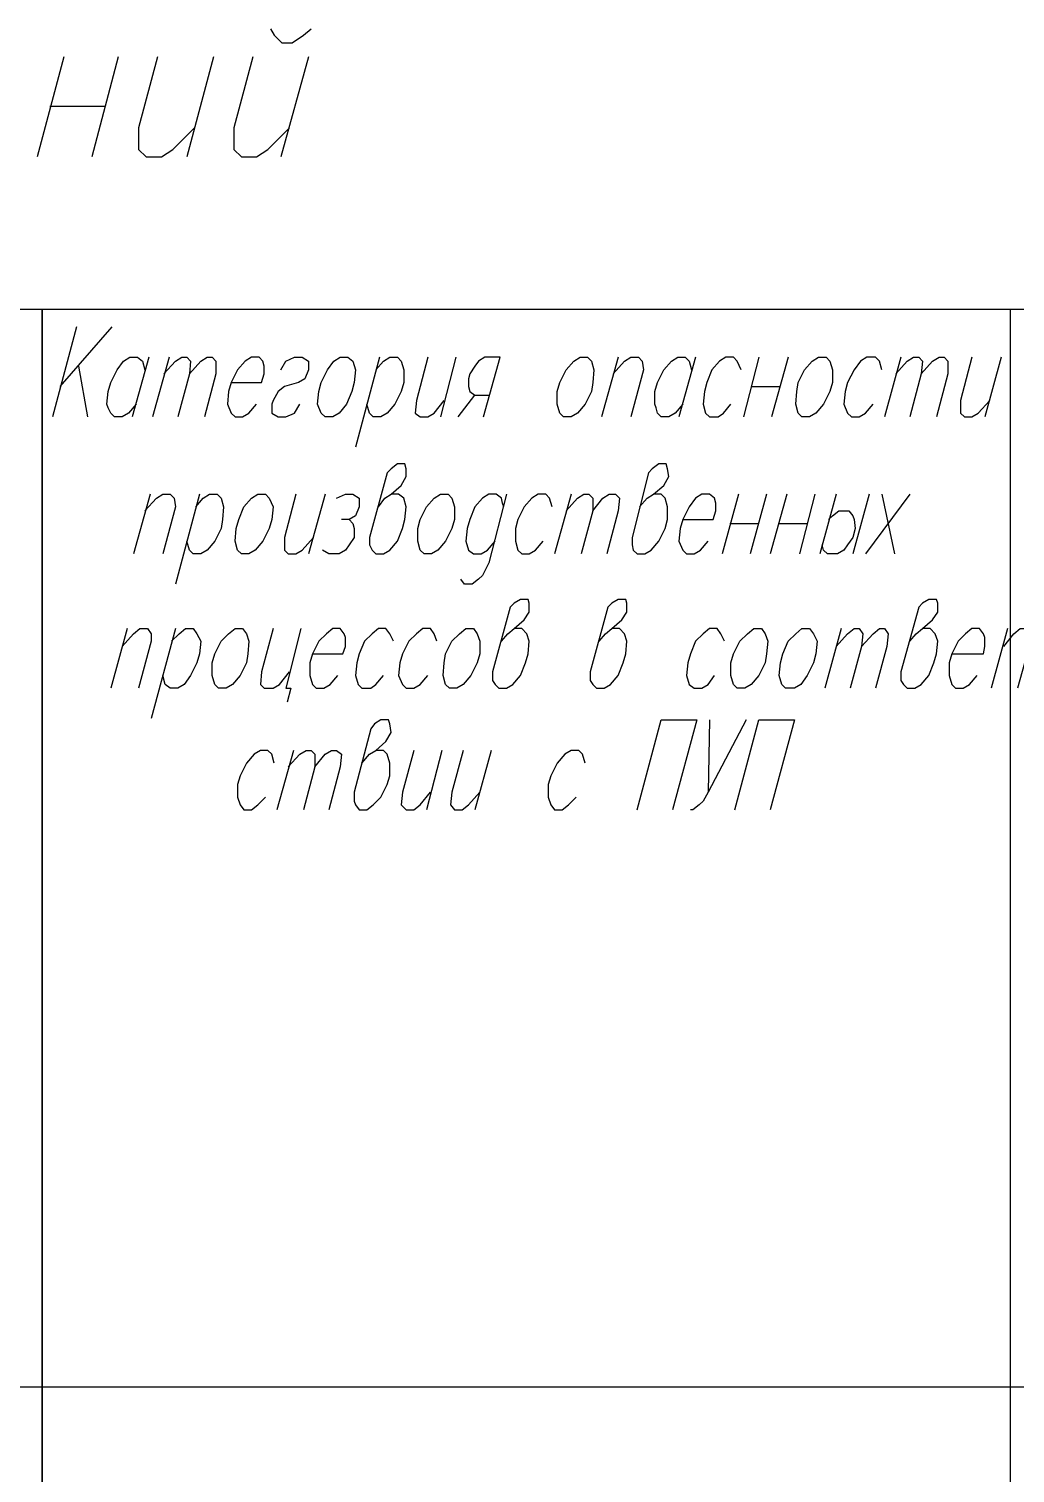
# Model space of a CAD drawing. Header units: millimetres. Extents: x 2185 to 4647, y 1259 to 2456.
# Drawn here: x 3305.7 to 3355.1, y 1495.4 to 1567.7 of the extents above; entities that cross this region are included whole.
import ezdxf

# ---------------------------------------------------------------- set-up
doc = ezdxf.new("R2010")
doc.units = ezdxf.units.MM
doc.layers.add('PDF _НОВЫЙ', color=7, linetype='Continuous')
doc.layers.add('PDF _Спецификации', color=7, linetype='Continuous')

msp = doc.modelspace()

# ---------------------------------------------------------------- linework, layer by layer
at = {"layer": 'PDF _НОВЫЙ', "lineweight": 25}
for points in [[(3317.844, 1567.697), (3318.034, 1567.379), (3318.415, 1566.998), (3318.923, 1566.998), (3319.495, 1567.379), (3319.876, 1567.697)], [(3307.493, 1566.3), (3306.16, 1561.283)], [(3310.224, 1566.3), (3308.89, 1561.283)], [(3312.192, 1566.3), (3311.24, 1562.744), (3311.24, 1561.664), (3311.621, 1561.283), (3312.383, 1561.283), (3312.954, 1561.664), (3314.034, 1562.744)], [(3314.986, 1566.3), (3313.653, 1561.283)], [(3316.955, 1566.3), (3316.002, 1562.744), (3316.002, 1561.664), (3316.383, 1561.283), (3317.145, 1561.283), (3317.717, 1561.664), (3318.796, 1562.744)], [(3319.749, 1566.3), (3318.352, 1561.283)], [(3306.795, 1563.823), (3309.525, 1563.823)], [(3308.128, 1552.774), (3306.922, 1548.265)], [(3309.906, 1552.774), (3307.303, 1549.789)], [(3308.7, 1548.265), (3308.255, 1550.805)], [(3311.113, 1548.9), (3310.732, 1548.456), (3310.414, 1548.265), (3310.033, 1548.265), (3309.843, 1548.456), (3309.716, 1548.71), (3309.652, 1548.9), (3309.716, 1549.535), (3309.843, 1549.98), (3310.16, 1550.615), (3310.478, 1551.059), (3310.795, 1551.25), (3311.176, 1551.25), (3311.43, 1551.059), (3311.557, 1550.615)], [(3311.748, 1551.25), (3310.922, 1548.265)], [(3312.764, 1551.25), (3311.938, 1548.265)], [(3312.51, 1550.424), (3313.081, 1551.059), (3313.399, 1551.25), (3313.653, 1551.25), (3313.843, 1551.059), (3313.78, 1550.424), (3313.208, 1548.265)], [(3313.78, 1550.424), (3314.351, 1551.059), (3314.669, 1551.25), (3314.923, 1551.25), (3315.113, 1551.059), (3315.113, 1550.424), (3314.542, 1548.265)], [(3315.875, 1549.98), (3317.399, 1549.98), (3317.526, 1550.424), (3317.526, 1550.805), (3317.463, 1551.059), (3317.272, 1551.25), (3316.891, 1551.25), (3316.574, 1551.059), (3316.193, 1550.615), (3315.875, 1549.98), (3315.748, 1549.535), (3315.685, 1548.9), (3315.875, 1548.456), (3316.066, 1548.265), (3316.447, 1548.265), (3316.764, 1548.456), (3317.145, 1548.9)], [(3318.352, 1550.615), (3318.606, 1551.059), (3319.05, 1551.25), (3319.432, 1551.25), (3319.749, 1551.059), (3319.749, 1550.615), (3319.559, 1550.17), (3319.241, 1549.98), (3318.542, 1549.789), (3318.225, 1549.535), (3317.971, 1549.091), (3317.907, 1548.9), (3317.907, 1548.456), (3318.225, 1548.265), (3318.606, 1548.265), (3319.05, 1548.456), (3319.304, 1548.9)], [(3323.305, 1551.25), (3322.099, 1546.741)], [(3323.115, 1550.615), (3323.496, 1551.059), (3323.813, 1551.25), (3324.194, 1551.25), (3324.385, 1551.059), (3324.512, 1550.615), (3324.512, 1549.98), (3324.385, 1549.535), (3324.067, 1548.9), (3323.686, 1548.456), (3323.369, 1548.265), (3322.988, 1548.265), (3322.797, 1548.456), (3322.67, 1548.9)], [(3325.718, 1551.25), (3325.147, 1549.091), (3325.083, 1548.456), (3325.337, 1548.265), (3325.718, 1548.265), (3326.036, 1548.456), (3326.544, 1549.091)], [(3327.115, 1551.25), (3326.353, 1548.265)], [(3328.512, 1548.265), (3329.338, 1551.25), (3328.576, 1551.25), (3328.258, 1551.059), (3328.068, 1550.805), (3327.814, 1550.424), (3327.75, 1550.17), (3327.75, 1549.789), (3327.814, 1549.535), (3328.068, 1549.345), (3328.83, 1549.345)], [(3335.244, 1551.25), (3334.418, 1548.265)], [(3334.99, 1550.424), (3335.561, 1551.059), (3335.879, 1551.25), (3336.26, 1551.25), (3336.45, 1551.059), (3336.514, 1550.615), (3335.879, 1548.265)], [(3338.482, 1548.9), (3338.101, 1548.456), (3337.784, 1548.265), (3337.403, 1548.265), (3337.212, 1548.456), (3337.149, 1548.71), (3337.085, 1548.9), (3337.085, 1549.535), (3337.212, 1549.98), (3337.53, 1550.615), (3337.911, 1551.059), (3338.228, 1551.25), (3338.609, 1551.25), (3338.8, 1551.059), (3338.927, 1550.615)], [(3339.117, 1551.25), (3338.292, 1548.265)], [(3341.403, 1550.615), (3341.213, 1551.059), (3341.022, 1551.25), (3340.641, 1551.25), (3340.324, 1551.059), (3339.943, 1550.615), (3339.689, 1549.98), (3339.562, 1549.535), (3339.498, 1548.9), (3339.625, 1548.456), (3339.816, 1548.265), (3340.26, 1548.265), (3340.514, 1548.456), (3340.895, 1548.9)], [(3342.292, 1551.25), (3341.53, 1548.265)], [(3343.753, 1551.25), (3342.927, 1548.265)], [(3348.452, 1550.615), (3348.325, 1551.059), (3348.134, 1551.25), (3347.69, 1551.25), (3347.372, 1551.059), (3347.055, 1550.615), (3346.737, 1549.98), (3346.61, 1549.535), (3346.547, 1548.9), (3346.737, 1548.456), (3346.928, 1548.265), (3347.309, 1548.265), (3347.626, 1548.456), (3348.007, 1548.9)], [(3349.405, 1551.25), (3348.579, 1548.265)], [(3349.151, 1550.424), (3349.722, 1551.059), (3350.04, 1551.25), (3350.294, 1551.25), (3350.484, 1551.059), (3350.421, 1550.424), (3349.849, 1548.265)], [(3350.421, 1550.424), (3350.992, 1551.059), (3351.31, 1551.25), (3351.564, 1551.25), (3351.754, 1551.059), (3351.754, 1550.424), (3351.183, 1548.265)], [(3352.961, 1551.25), (3352.389, 1549.091), (3352.389, 1548.456), (3352.58, 1548.265), (3352.961, 1548.265), (3353.278, 1548.456), (3353.85, 1549.091)], [(3354.421, 1551.25), (3353.596, 1548.265)], [(3327.242, 1548.265), (3328.068, 1549.345)], [(3341.911, 1549.789), (3343.308, 1549.789)], [(3323.242, 1543.757), (3323.559, 1544.201), (3323.877, 1544.392), (3324.385, 1544.836), (3324.639, 1545.281), (3324.639, 1545.662), (3324.575, 1545.916), (3324.194, 1545.916), (3323.877, 1545.662), (3323.686, 1545.471), (3322.797, 1542.232), (3322.797, 1541.851), (3322.924, 1541.597), (3323.115, 1541.407), (3323.496, 1541.407), (3323.813, 1541.597), (3324.194, 1542.042), (3324.448, 1542.677), (3324.575, 1543.121), (3324.639, 1543.757), (3324.512, 1544.201), (3324.258, 1544.392), (3323.877, 1544.392)], [(3336.323, 1543.757), (3336.704, 1544.201), (3337.022, 1544.392), (3337.53, 1544.836), (3337.784, 1545.281), (3337.72, 1545.662), (3337.657, 1545.916), (3337.276, 1545.916), (3336.958, 1545.662), (3336.768, 1545.471), (3335.942, 1542.232), (3335.942, 1541.851), (3336.006, 1541.597), (3336.196, 1541.407), (3336.577, 1541.407), (3336.895, 1541.597), (3337.276, 1542.042), (3337.593, 1542.677), (3337.72, 1543.121), (3337.72, 1543.757), (3337.593, 1544.201), (3337.403, 1544.392), (3337.022, 1544.392)], [(3311.811, 1544.392), (3310.986, 1541.407)], [(3311.557, 1543.566), (3312.129, 1544.201), (3312.446, 1544.392), (3312.827, 1544.392), (3313.018, 1544.201), (3313.081, 1543.757), (3312.446, 1541.407)], [(3314.288, 1544.392), (3313.081, 1539.883)], [(3314.097, 1543.757), (3314.478, 1544.201), (3314.796, 1544.392), (3315.177, 1544.392), (3315.367, 1544.201), (3315.494, 1543.757), (3315.431, 1543.121), (3315.367, 1542.677), (3315.05, 1542.042), (3314.669, 1541.597), (3314.351, 1541.407), (3313.97, 1541.407), (3313.78, 1541.597), (3313.653, 1542.042)], [(3319.114, 1544.392), (3318.542, 1542.232), (3318.542, 1541.597), (3318.733, 1541.407), (3319.114, 1541.407), (3319.432, 1541.597), (3320.003, 1542.232)], [(3320.575, 1544.392), (3319.749, 1541.407)], [(3321.146, 1544.201), (3321.591, 1544.392), (3321.972, 1544.392), (3322.289, 1544.201), (3322.289, 1543.757), (3322.099, 1543.312), (3321.781, 1543.121), (3321.4, 1543.121)], [(3329.655, 1544.392), (3328.766, 1540.962), (3328.449, 1540.327), (3328.258, 1540.137), (3327.941, 1539.883), (3327.56, 1539.883), (3327.369, 1540.137)], [(3329.528, 1543.757), (3329.465, 1543.947), (3329.401, 1544.201), (3329.147, 1544.392), (3328.766, 1544.392), (3328.449, 1544.201), (3328.068, 1543.757), (3327.814, 1543.121), (3327.687, 1542.677), (3327.623, 1542.042), (3327.75, 1541.597), (3328.004, 1541.407), (3328.385, 1541.407), (3328.703, 1541.597), (3329.084, 1542.042)], [(3331.941, 1543.757), (3331.814, 1544.201), (3331.624, 1544.392), (3331.243, 1544.392), (3330.925, 1544.201), (3330.544, 1543.757), (3330.227, 1543.121), (3330.1, 1542.677), (3330.1, 1542.042), (3330.227, 1541.597), (3330.417, 1541.407), (3330.798, 1541.407), (3331.116, 1541.597), (3331.497, 1542.042)], [(3332.894, 1544.392), (3332.068, 1541.407)], [(3332.64, 1543.566), (3333.211, 1544.201), (3333.529, 1544.392), (3333.783, 1544.392), (3333.974, 1544.201), (3333.974, 1543.566), (3333.402, 1541.407)], [(3333.974, 1543.566), (3334.482, 1544.201), (3334.799, 1544.392), (3335.117, 1544.392), (3335.307, 1544.201), (3335.244, 1543.566), (3334.672, 1541.407)], [(3338.482, 1543.121), (3340.006, 1543.121), (3340.133, 1543.566), (3340.133, 1543.947), (3340.07, 1544.201), (3339.816, 1544.392), (3339.435, 1544.392), (3339.117, 1544.201), (3338.8, 1543.757), (3338.482, 1543.121), (3338.355, 1542.677), (3338.292, 1542.042), (3338.482, 1541.597), (3338.673, 1541.407), (3339.054, 1541.407), (3339.371, 1541.597), (3339.752, 1542.042)], [(3341.276, 1544.392), (3340.451, 1541.407)], [(3342.673, 1544.392), (3341.848, 1541.407)], [(3343.689, 1544.392), (3342.864, 1541.407)], [(3345.086, 1544.392), (3344.324, 1541.407)], [(3346.166, 1544.392), (3345.34, 1541.407)], [(3347.817, 1544.392), (3346.991, 1541.407)], [(3349.849, 1544.392), (3347.626, 1541.407)], [(3348.452, 1544.392), (3349.087, 1541.407)], [(3345.785, 1543.121), (3345.975, 1543.312), (3346.293, 1543.566), (3346.674, 1543.566), (3346.801, 1543.566), (3346.991, 1543.312), (3347.055, 1543.121), (3347.118, 1542.677), (3346.991, 1542.232), (3346.737, 1541.851), (3346.547, 1541.597), (3346.229, 1541.407), (3345.721, 1541.407), (3345.531, 1541.597), (3345.467, 1541.851)], [(3321.781, 1543.121), (3321.972, 1542.931), (3322.035, 1542.677), (3322.035, 1542.232), (3321.781, 1541.851), (3321.591, 1541.597), (3321.273, 1541.407), (3320.765, 1541.407), (3320.448, 1541.597)], [(3340.832, 1542.931), (3342.292, 1542.931)], [(3343.308, 1542.931), (3344.705, 1542.931)], [(3329.401, 1537.025), (3329.719, 1537.406), (3330.036, 1537.66), (3330.544, 1538.105), (3330.798, 1538.486), (3330.798, 1538.93), (3330.735, 1539.121), (3330.354, 1539.121), (3330.036, 1538.93), (3329.846, 1538.74), (3328.957, 1535.501), (3328.957, 1535.057), (3329.084, 1534.866), (3329.274, 1534.676), (3329.655, 1534.676), (3329.973, 1534.866), (3330.354, 1535.311), (3330.608, 1535.946), (3330.735, 1536.39), (3330.798, 1537.025), (3330.671, 1537.406), (3330.417, 1537.66), (3330.036, 1537.66)], [(3334.291, 1537.025), (3334.609, 1537.406), (3334.926, 1537.66), (3335.434, 1538.105), (3335.688, 1538.486), (3335.688, 1538.93), (3335.625, 1539.121), (3335.244, 1539.121), (3334.926, 1538.93), (3334.736, 1538.74), (3333.847, 1535.501), (3333.847, 1535.057), (3333.974, 1534.866), (3334.164, 1534.676), (3334.545, 1534.676), (3334.863, 1534.866), (3335.244, 1535.311), (3335.498, 1535.946), (3335.625, 1536.39), (3335.688, 1537.025), (3335.561, 1537.406), (3335.307, 1537.66), (3334.926, 1537.66)], [(3349.849, 1537.025), (3350.167, 1537.406), (3350.484, 1537.66), (3350.992, 1538.105), (3351.246, 1538.486), (3351.246, 1538.93), (3351.183, 1539.121), (3350.802, 1539.121), (3350.484, 1538.93), (3350.294, 1538.74), (3349.405, 1535.501), (3349.405, 1535.057), (3349.532, 1534.866), (3349.722, 1534.676), (3350.103, 1534.676), (3350.421, 1534.866), (3350.802, 1535.311), (3351.056, 1535.946), (3351.183, 1536.39), (3351.246, 1537.025), (3351.119, 1537.406), (3350.865, 1537.66), (3350.484, 1537.66)], [(3310.668, 1537.66), (3309.843, 1534.676)], [(3310.414, 1536.771), (3310.986, 1537.406), (3311.303, 1537.66), (3311.684, 1537.66), (3311.875, 1537.406), (3311.875, 1537.025), (3311.24, 1534.676)], [(3313.081, 1537.66), (3311.875, 1533.152)], [(3312.891, 1537.025), (3313.272, 1537.406), (3313.589, 1537.66), (3313.97, 1537.66), (3314.161, 1537.406), (3314.351, 1537.025), (3314.288, 1536.39), (3314.161, 1535.946), (3313.843, 1535.311), (3313.526, 1534.866), (3313.208, 1534.676), (3312.827, 1534.676), (3312.573, 1534.866), (3312.446, 1535.311)], [(3317.971, 1537.66), (3317.399, 1535.501), (3317.336, 1534.866), (3317.526, 1534.676), (3317.971, 1534.676), (3318.288, 1534.866), (3318.796, 1535.501)], [(3319.368, 1537.66), (3318.606, 1534.676), (3318.86, 1534.676), (3318.669, 1533.977)], [(3319.94, 1536.39), (3321.464, 1536.39), (3321.591, 1536.771), (3321.591, 1537.216), (3321.527, 1537.406), (3321.337, 1537.66), (3320.956, 1537.66), (3320.638, 1537.406), (3320.257, 1537.025), (3319.94, 1536.39), (3319.813, 1535.946), (3319.813, 1535.311), (3319.94, 1534.866), (3320.13, 1534.676), (3320.511, 1534.676), (3320.829, 1534.866), (3321.21, 1535.311)], [(3324.004, 1537.025), (3323.813, 1537.406), (3323.623, 1537.66), (3323.242, 1537.66), (3322.924, 1537.406), (3322.543, 1537.025), (3322.289, 1536.39), (3322.162, 1535.946), (3322.099, 1535.311), (3322.226, 1534.866), (3322.416, 1534.676), (3322.861, 1534.676), (3323.115, 1534.866), (3323.496, 1535.311)], [(3326.163, 1537.025), (3326.036, 1537.406), (3325.845, 1537.66), (3325.464, 1537.66), (3325.147, 1537.406), (3324.766, 1537.025), (3324.448, 1536.39), (3324.321, 1535.946), (3324.258, 1535.311), (3324.448, 1534.866), (3324.639, 1534.676), (3325.02, 1534.676), (3325.337, 1534.866), (3325.718, 1535.311)], [(3340.578, 1537.025), (3340.387, 1537.406), (3340.197, 1537.66), (3339.816, 1537.66), (3339.498, 1537.406), (3339.117, 1537.025), (3338.863, 1536.39), (3338.736, 1535.946), (3338.673, 1535.311), (3338.8, 1534.866), (3339.054, 1534.676), (3339.435, 1534.676), (3339.752, 1534.866), (3340.07, 1535.311)], [(3346.42, 1537.66), (3345.594, 1534.676)], [(3346.166, 1536.771), (3346.737, 1537.406), (3347.055, 1537.66), (3347.309, 1537.66), (3347.499, 1537.406), (3347.436, 1536.771), (3346.864, 1534.676)], [(3347.436, 1536.771), (3348.007, 1537.406), (3348.325, 1537.66), (3348.579, 1537.66), (3348.77, 1537.406), (3348.706, 1536.771), (3348.134, 1534.676)], [(3351.945, 1536.39), (3353.532, 1536.39), (3353.596, 1536.771), (3353.596, 1537.216), (3353.532, 1537.406), (3353.342, 1537.66), (3352.961, 1537.66), (3352.643, 1537.406), (3352.262, 1537.025), (3351.945, 1536.39), (3351.818, 1535.946), (3351.818, 1535.311), (3351.945, 1534.866), (3352.135, 1534.676), (3352.516, 1534.676), (3352.834, 1534.866), (3353.215, 1535.311)], [(3354.739, 1537.66), (3353.913, 1534.676)], [(3354.548, 1536.771), (3355.056, 1537.406), (3355.374, 1537.66), (3355.628, 1537.66), (3355.818, 1537.406), (3355.818, 1536.771), (3355.247, 1534.676)], [(3322.416, 1530.929), (3322.797, 1531.374), (3323.115, 1531.564), (3323.623, 1532.009), (3323.877, 1532.453), (3323.813, 1532.898), (3323.75, 1533.088), (3323.369, 1533.088), (3323.051, 1532.898), (3322.861, 1532.644), (3322.035, 1529.469), (3322.035, 1529.024), (3322.099, 1528.833), (3322.289, 1528.579), (3322.67, 1528.579), (3322.988, 1528.833), (3323.369, 1529.215), (3323.686, 1529.85), (3323.813, 1530.294), (3323.813, 1530.929), (3323.686, 1531.374), (3323.496, 1531.564), (3323.115, 1531.564)], [(3336.196, 1528.579), (3337.403, 1533.088), (3339.181, 1533.088), (3337.974, 1528.579)], [(3341.657, 1533.088), (3339.752, 1529.469), (3339.498, 1529.024), (3339.308, 1528.833), (3338.99, 1528.579), (3338.863, 1528.579)], [(3339.816, 1533.088), (3339.752, 1529.469)], [(3341.086, 1528.579), (3342.292, 1533.088), (3344.07, 1533.088), (3342.864, 1528.579)], [(3318.034, 1530.929), (3317.907, 1531.374), (3317.717, 1531.564), (3317.336, 1531.564), (3317.018, 1531.374), (3316.637, 1530.929), (3316.32, 1530.294), (3316.193, 1529.85), (3316.193, 1529.215), (3316.32, 1528.833), (3316.51, 1528.579), (3316.891, 1528.579), (3317.209, 1528.833), (3317.59, 1529.215)], [(3318.987, 1531.564), (3318.161, 1528.579)], [(3318.733, 1530.739), (3319.304, 1531.374), (3319.622, 1531.564), (3319.876, 1531.564), (3320.067, 1531.374), (3320.067, 1530.739), (3319.495, 1528.579)], [(3320.067, 1530.739), (3320.575, 1531.374), (3320.892, 1531.564), (3321.146, 1531.564), (3321.4, 1531.374), (3321.337, 1530.739), (3320.765, 1528.579)], [(3325.02, 1531.564), (3324.448, 1529.469), (3324.385, 1528.833), (3324.639, 1528.579), (3325.02, 1528.579), (3325.337, 1528.833), (3325.845, 1529.469)], [(3326.417, 1531.564), (3325.655, 1528.579)], [(3327.496, 1531.564), (3326.925, 1529.469), (3326.861, 1528.833), (3327.052, 1528.579), (3327.433, 1528.579), (3327.75, 1528.833), (3328.322, 1529.469)], [(3328.893, 1531.564), (3328.068, 1528.579)], [(3333.592, 1530.929), (3333.465, 1531.374), (3333.275, 1531.564), (3332.894, 1531.564), (3332.576, 1531.374), (3332.195, 1530.929), (3331.878, 1530.294), (3331.751, 1529.85), (3331.751, 1529.215), (3331.878, 1528.833), (3332.068, 1528.579), (3332.449, 1528.579), (3332.767, 1528.833), (3333.148, 1529.215)]]:
    msp.add_lwpolyline(points, dxfattribs=at)
for points in [[(3321.337, 1551.25), (3321.718, 1551.25), (3321.972, 1551.059), (3322.099, 1550.615), (3322.035, 1549.98), (3321.908, 1549.535), (3321.654, 1548.9), (3321.273, 1548.456), (3320.956, 1548.265), (3320.575, 1548.265), (3320.384, 1548.456), (3320.194, 1548.9), (3320.257, 1549.535), (3320.384, 1549.98), (3320.702, 1550.615), (3321.019, 1551.059)], [(3333.338, 1551.25), (3333.719, 1551.25), (3333.91, 1551.059), (3334.037, 1550.615), (3333.974, 1549.98), (3333.91, 1549.535), (3333.592, 1548.9), (3333.211, 1548.456), (3332.894, 1548.265), (3332.513, 1548.265), (3332.322, 1548.456), (3332.195, 1548.9), (3332.195, 1549.535), (3332.322, 1549.98), (3332.64, 1550.615), (3333.021, 1551.059)], [(3345.277, 1551.25), (3345.658, 1551.25), (3345.848, 1551.059), (3345.975, 1550.615), (3345.975, 1549.98), (3345.848, 1549.535), (3345.531, 1548.9), (3345.15, 1548.456), (3344.832, 1548.265), (3344.451, 1548.265), (3344.261, 1548.456), (3344.134, 1548.9), (3344.197, 1549.535), (3344.261, 1549.98), (3344.578, 1550.615), (3344.959, 1551.059)], [(3317.209, 1544.392), (3317.59, 1544.392), (3317.78, 1544.201), (3317.971, 1543.757), (3317.907, 1543.121), (3317.78, 1542.677), (3317.463, 1542.042), (3317.082, 1541.597), (3316.764, 1541.407), (3316.383, 1541.407), (3316.193, 1541.597), (3316.066, 1542.042), (3316.129, 1542.677), (3316.256, 1543.121), (3316.51, 1543.757), (3316.891, 1544.201)], [(3326.353, 1544.392), (3326.734, 1544.392), (3326.925, 1544.201), (3327.052, 1543.757), (3327.052, 1543.121), (3326.925, 1542.677), (3326.607, 1542.042), (3326.226, 1541.597), (3325.909, 1541.407), (3325.528, 1541.407), (3325.337, 1541.597), (3325.21, 1542.042), (3325.21, 1542.677), (3325.337, 1543.121), (3325.655, 1543.757), (3326.036, 1544.201)], [(3316.066, 1537.66), (3316.447, 1537.66), (3316.637, 1537.406), (3316.764, 1537.025), (3316.701, 1536.39), (3316.637, 1535.946), (3316.32, 1535.311), (3315.939, 1534.866), (3315.621, 1534.676), (3315.24, 1534.676), (3315.05, 1534.866), (3314.923, 1535.311), (3314.923, 1535.946), (3315.05, 1536.39), (3315.367, 1537.025), (3315.748, 1537.406)], [(3327.623, 1537.66), (3328.004, 1537.66), (3328.195, 1537.406), (3328.322, 1537.025), (3328.322, 1536.39), (3328.195, 1535.946), (3327.877, 1535.311), (3327.496, 1534.866), (3327.179, 1534.676), (3326.798, 1534.676), (3326.607, 1534.866), (3326.48, 1535.311), (3326.544, 1535.946), (3326.607, 1536.39), (3326.925, 1537.025), (3327.306, 1537.406)], [(3342.038, 1537.66), (3342.419, 1537.66), (3342.61, 1537.406), (3342.737, 1537.025), (3342.673, 1536.39), (3342.61, 1535.946), (3342.292, 1535.311), (3341.911, 1534.866), (3341.594, 1534.676), (3341.213, 1534.676), (3341.022, 1534.866), (3340.895, 1535.311), (3340.895, 1535.946), (3341.022, 1536.39), (3341.34, 1537.025), (3341.721, 1537.406)], [(3344.451, 1537.66), (3344.832, 1537.66), (3345.023, 1537.406), (3345.213, 1537.025), (3345.15, 1536.39), (3345.023, 1535.946), (3344.705, 1535.311), (3344.388, 1534.866), (3344.07, 1534.676), (3343.626, 1534.676), (3343.435, 1534.866), (3343.308, 1535.311), (3343.372, 1535.946), (3343.499, 1536.39), (3343.753, 1537.025), (3344.134, 1537.406)]]:
    msp.add_lwpolyline(points, close=True, dxfattribs=at)
at = {"layer": 'PDF _Спецификации', "lineweight": 25}
msp.add_lwpolyline([(3444.848, 1349.694), (3163.915, 1349.694), (3163.915, 1553.663), (3444.848, 1553.663)], close=True, dxfattribs=at)
for points in [[(3306.414, 1349.694), (3306.414, 1553.663), (3306.414, 1379.667)], [(3354.866, 1553.663), (3354.866, 1349.694)], [(3163.915, 1499.686), (3444.848, 1499.686)]]:
    msp.add_lwpolyline(points, dxfattribs=at)

doc.saveas('drawing.dxf')
